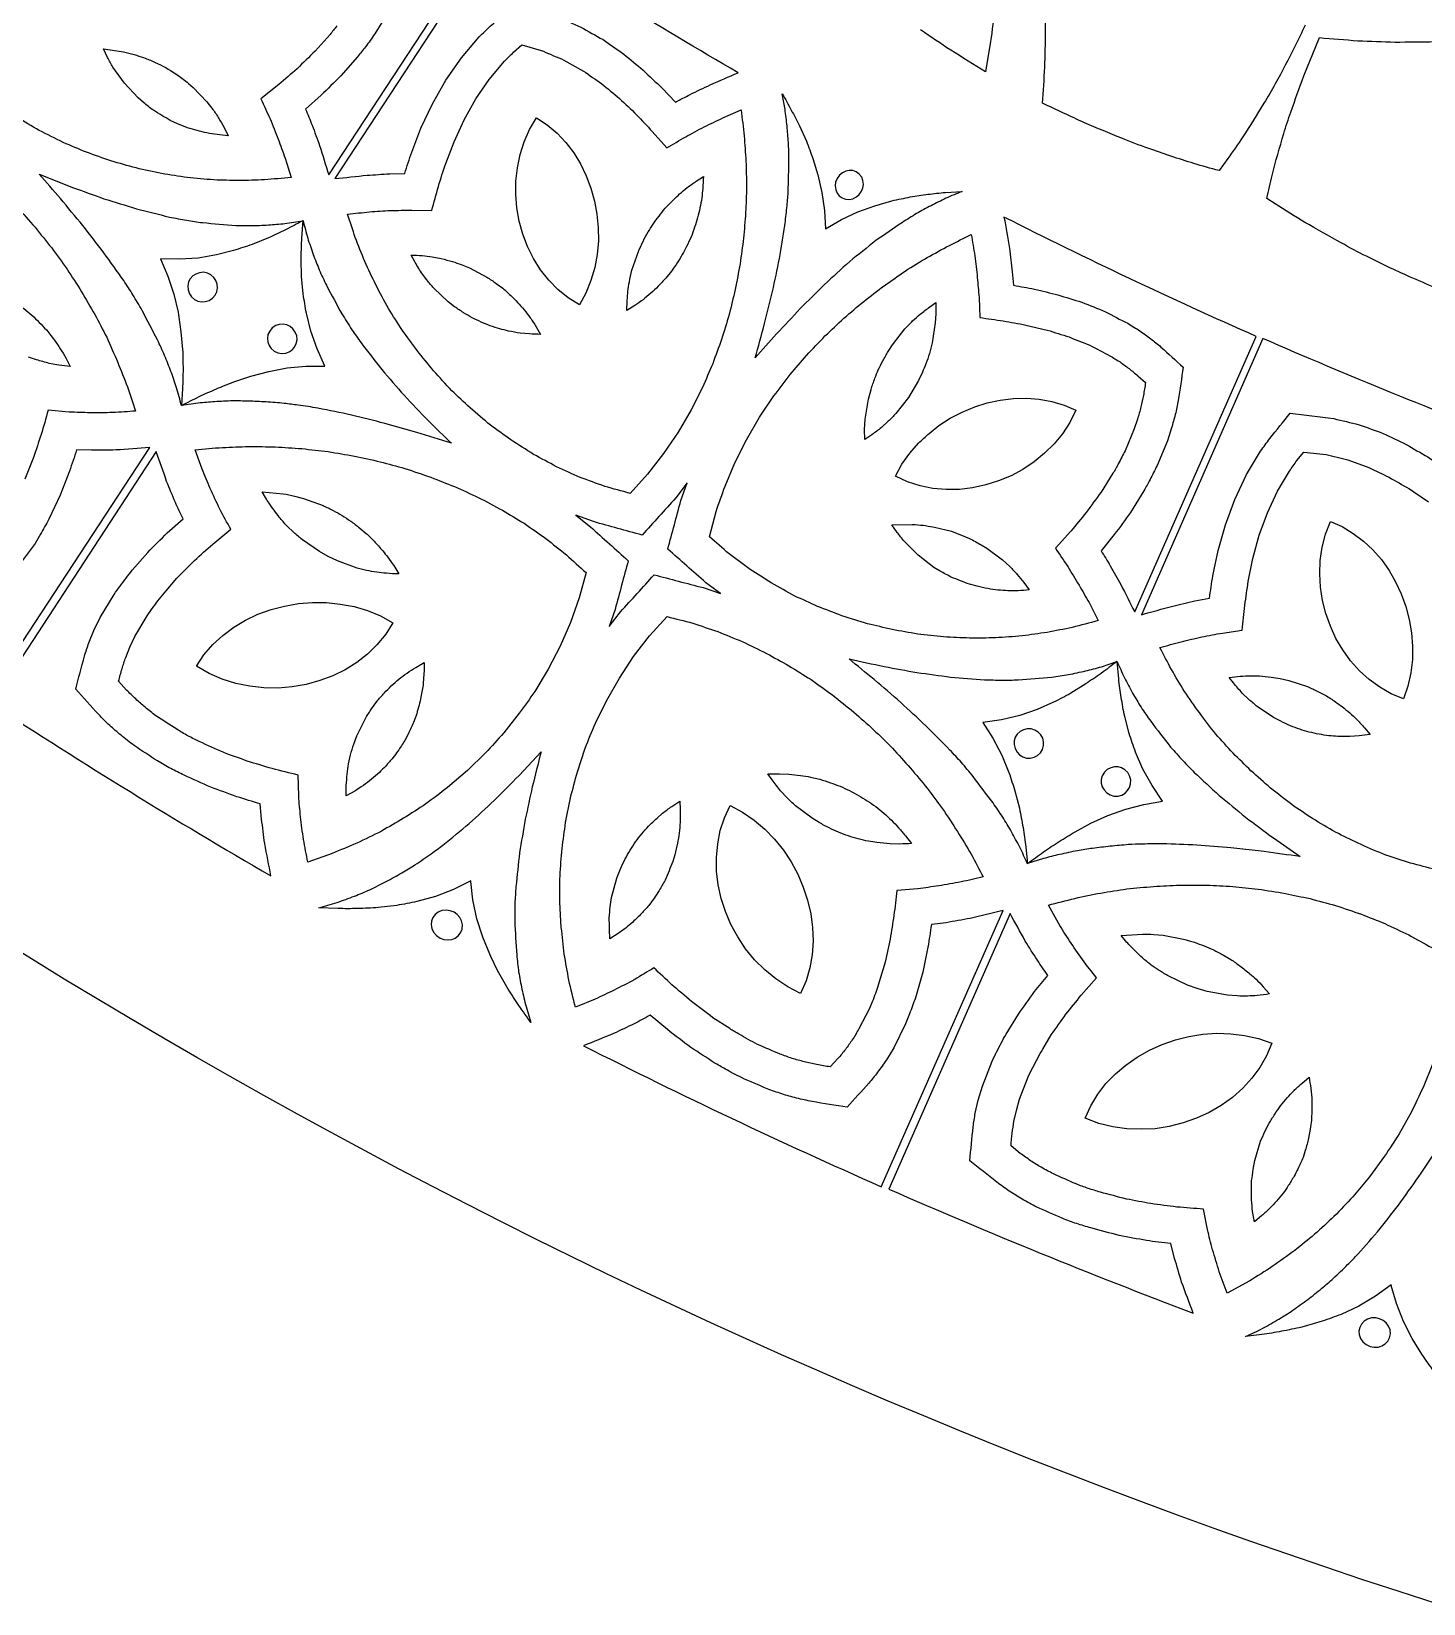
# Model space of a CAD drawing. Extents: x 10 to 990, y 10 to 990.
# Drawn here: x 243.5 to 350.5, y 33.1 to 153.9 of the extents above; entities that cross this region are included whole.
import ezdxf

# ---------------------------------------------------------------- set-up
doc = ezdxf.new("R2010")
doc.units = 0

msp = doc.modelspace()

# ---------------------------------------------------------------- linework, layer by layer
for points in [[(270.95, 155.44), (269.86, 153.7, -0.006968), (269.15, 152.71, -0.006765), (268.54, 151.95), (267.24, 150.47, -0.004349), (265.74, 148.99), (264.54, 147.93, -0.004631), (265.04, 146.69, -0.003391), (265.62, 145.12, 0.001505), (266.32, 142.87), (266.32, 142.87), (279.02, 162.22, -0.013282)], [(341.38, 154.37, -0.00597), (340.6, 152.73, -0.008679), (339.09, 149.86, -0.008318), (338.21, 148.37, -0.002868), (336.59, 145.78, -0.008584), (335.44, 144.12), (334.77, 143.2, -0.006664), (332.83, 143.74, -0.010791), (329.3, 144.91, -0.009835), (327.28, 145.68, -0.004728), (324.42, 146.87, -0.002396), (321.2, 148.37, 0.001779), (321.37, 151.14, 0.001617), (321.43, 153.85, 0.00286), (321.4, 156.79, 0.00287)], [(317.56, 155.74, -0.003427), (317.19, 153.11), (316.8, 150.8, -0.005532), (314.14, 152.45, -0.00429), (311.82, 154.01, -0.004533)], [(266.94, 154.31, -0.0124), (266.42, 153.66), (265.27, 152.38, -0.004657), (263.89, 151.03, -0.003809), (262.49, 149.81), (261.1, 148.7, -0.003766), (261.81, 147.18, -0.003853), (262.43, 145.61, -0.004019), (262.96, 144.16), (263.42, 142.67, -0.004908), (261.38, 142.49, -0.005088), (259.41, 142.43, -0.001313), (257.49, 142.48, -0.005057), (255.44, 142.67, -0.005342), (253.47, 142.97, -0.00525), (251.51, 143.4, -0.005606), (249.58, 143.94, -0.005024), (247.69, 144.61, -0.001153), (245.91, 145.36, -0.005319), (244.06, 146.29, -0.005422), (242.34, 147.3, -0.000999)], [(351.4, 134.2, -0.007783), (349.41, 135.04, -0.010186), (346.09, 136.61, -0.010067), (344.16, 137.64, -0.005437), (341.36, 139.22, -0.009944), (339.08, 140.65), (338.45, 141.06, -0.006831), (338.85, 142.83, -0.011075), (339.74, 146.04, -0.0096), (340.28, 147.69, -0.003502), (341.28, 150.48), (342.49, 153.42, 0.004732), (345.43, 153.18, 0.004578), (348.29, 153.08, 0.006073), (351.35, 153.11, 0.006043)], [(242.35, 140.4, -0.002627), (243.74, 138.84, -0.002704), (245.02, 137.25, -0.003038), (246.21, 135.61, -0.002631), (247.32, 133.89, -0.002697), (248.35, 132.13, 0.001253), (249.25, 130.39, -0.002059), (250.1, 128.46, -0.002966), (250.84, 126.58, 0.00098), (251.47, 124.72, -0.005425), (249.72, 124.6, -0.005209), (247.98, 124.59, -0.005576), (246.36, 124.64), (244.75, 124.78, -0.003118), (244.21, 122.92, -0.003619), (243.62, 121.16), (242.96, 119.49)], [(242.42, 132.95, -0.023407), (243.64, 131.95, -0.008108), (244.21, 131.39, -0.010185), (244.74, 130.8, -0.008238), (245.23, 130.17, -0.010225), (245.68, 129.51, -0.006371), (246.1, 128.81), (246.45, 128.14), (246.45, 128.14, -0.007149), (245.57, 128.25), (244.83, 128.38, -0.011467), (243.85, 128.66, -0.011545), (243.23, 128.86, -0.010777)], [(239.82, 102.52), (252.56, 121.91, -0.004948), (249.95, 121.73, -0.005308), (248.07, 121.71), (246.94, 121.74, -0.003786), (246.39, 120.09), (245.68, 118.25), (244.8, 116.4, -0.008292), (244.15, 115.25), (243.74, 114.55), (242.53, 112.89)], [(351.18, 89.53, -0.001039), (349.25, 90.04, -0.001043), (347.36, 90.68, -0.004491), (345.46, 91.5, -0.001168), (343.72, 92.35, -0.004458), (341.95, 93.4, -0.001172), (340.35, 94.47, -0.004928), (338.72, 95.75, -0.004478), (337.22, 97.08, -0.001188), (335.84, 98.42, -0.001215), (334.51, 99.9, -0.004659), (333.25, 101.54, -0.005262), (332.12, 103.17, -0.005261), (331.1, 104.86, -0.001052), (330.22, 106.54, -0.002377), (331.85, 106.99, -0.003386), (333.43, 107.36, -0.002275), (335.03, 107.66), (336.55, 107.89, -0.003552), (336.75, 109.79, -0.004682), (337.01, 111.63), (337.37, 113.38), (337.86, 115.17), (338.48, 116.89), (339.25, 118.55), (340.18, 120.11, -0.006589), (340.75, 120.91), (341.28, 121.57), (341.28, 121.57), (343, 121.37, 0.001121), (344.67, 120.96), (346.29, 120.37, 0.00111), (347.84, 119.63, 0.001086), (349.36, 118.76, -0.003263), (350.87, 117.73, -0.00206)], [(351.19, 74.58), (350.45, 72.73, -0.004389), (349.55, 70.87), (348.62, 69.18, -0.004314), (347.49, 67.45), (346.34, 65.88), (345.05, 64.34, -0.005008), (343.6, 62.82, -0.004978), (342.11, 61.45, -0.001008), (340.58, 60.2, -0.005139), (338.86, 58.97, -0.004987), (337.13, 57.88), (335.39, 56.92, -0.005447), (334.78, 58.58, -0.006071), (334.27, 60.27, -0.006066), (333.87, 61.82), (333.56, 63.39, -0.004158), (331.51, 63.55, -0.005153), (329.53, 63.81, -0.001127), (327.64, 64.16, -0.003793), (325.64, 64.69, -0.006777), (324.7, 64.98, -0.009289), (323.77, 65.32, -0.001068), (322.03, 66.09, -0.006663), (321.1, 66.6, -0.008596), (320.28, 67.11, -0.007647), (319.48, 67.67), (318.77, 68.24), (318.77, 68.24, -0.007162), (318.86, 69.23, -0.008583), (319, 70.13), (319.18, 70.96), (319.43, 71.83), (320.09, 73.55, -0.009757), (320.82, 75, -0.016739), (321.21, 75.68), (321.87, 76.78, -0.004066), (322.99, 78.36, -0.002935), (324.17, 79.82), (325.34, 81.17, -0.005789), (324.26, 82.56, -0.006047), (323.27, 84.01, -0.005944), (322.41, 85.36), (321.64, 86.75, -0.002495), (323.68, 87.27, -0.002814), (325.67, 87.68, -0.002955), (327.68, 87.99, -0.002636), (329.72, 88.19, -0.002794), (331.75, 88.29, -0.002935), (333.8, 88.29, -0.002478), (335.82, 88.18, 0.001086), (337.77, 87.98, -0.002367), (339.86, 87.65, 0.001131), (341.76, 87.25, 0.00127), (343.71, 86.72, -0.002791), (345.71, 86.05, 0.001011), (347.52, 85.33, 0.001049), (349.35, 84.46, 0.001099), (351.12, 83.48, 0.001308)], [(351.27, 50.94, -0.006482), (350.36, 52.23), (349.61, 53.44), (348.94, 54.75), (348.4, 56.14), (348, 57.52), (348.01, 57.53), (347.99, 57.56), (346.79, 56.69), (345.52, 55.93), (344.16, 55.3, -0.005993), (342.69, 54.77), (341.32, 54.36, -0.004539), (339.75, 54.03, -0.005183), (338.25, 53.77), (336.81, 53.59, 0.00704), (338.12, 54.23, 0.007037), (339.36, 54.93, 0.007346), (340.44, 55.61, 0.006828), (341.58, 56.44, 0.008319), (342.66, 57.3, 0.006422), (343.56, 58.07, 0.007886), (344.65, 59.12, 0.006685), (345.43, 59.92, 0.004213), (347.15, 61.89, 0.003002), (348.75, 63.96, 0.003605), (350.31, 66.16), (351.69, 68.22)]]:
    msp.add_lwpolyline(points, format="xyb")
for points in [[(297.79, 150.72, -0.013094), (279.49, 161.98), (266.79, 142.58, -0.000937), (269.27, 142.84, -0.002796), (271.01, 142.95), (272.16, 142.97, -0.004801), (272.7, 144.62), (273.41, 146.46), (274.29, 148.33), (275.32, 150.14), (276.53, 151.87), (277.89, 153.47, -0.005631), (278.74, 154.3, 0.000825), (280.61, 155.96, 0.002062), (283.85, 155.02, 0.001351), (285.69, 154.23, 0.001077), (287.41, 153.26, 0.001279), (289.01, 152.15, 0.001112), (290.5, 150.91, -0.002624), (291.94, 149.54), (292.97, 148.45, -0.004239), (294.1, 149.05, -0.002406), (295.65, 149.79, 0.00144), (297.79, 150.72)], [(258.59, 145.88, -0.008917), (257.74, 145.96, -0.009991), (256.96, 146.09, -0.010063), (256.21, 146.27, -0.011836), (255.47, 146.49, -0.011927), (254.7, 146.8), (254.14, 147.06, -0.011214), (252.84, 147.83, -0.012497), (252.08, 148.43), (251.66, 148.79), (250.62, 149.91), (249.73, 151.15, -0.010371), (249.31, 151.9), (249, 152.56), (250.55, 152.32, -0.009634), (251.37, 152.12, -0.009046), (252.09, 151.88, -0.013189), (252.93, 151.54), (253.43, 151.31, -0.007543), (254.15, 150.9), (254.72, 150.54, -0.01208), (255.53, 149.9), (255.89, 149.59), (256.94, 148.49), (257.42, 147.89, -0.009064), (257.88, 147.2, -0.008391), (258.27, 146.51), (258.59, 145.88)], [(281.16, 152.85), (282.82, 152.37, 0.001121), (284.4, 151.69), (285.9, 150.85, 0.00111), (287.31, 149.87, 0.001086), (288.67, 148.75, -0.003263), (289.99, 147.49, -0.00206), (291.19, 146.2), (292.3, 144.94, -0.002396), (293.76, 145.79, -0.00332), (295.19, 146.56, -0.00246), (296.62, 147.24), (298.02, 147.86, -0.002996), (298.26, 145.86, -0.002436), (298.39, 143.92, -0.003213), (298.44, 141.96, -0.002916), (298.37, 139.98, -0.003091), (298.21, 138, -0.002843), (297.94, 136.04, -0.003537), (297.57, 134.07, -0.003323), (297.1, 132.13, -0.003739), (296.52, 130.23, -0.004022), (295.84, 128.36, -0.004055), (295.05, 126.53), (294.18, 124.81), (293.18, 123.1), (292.06, 121.45), (290.83, 119.87), (289.48, 118.39, -0.001311), (287.54, 118.93, -0.001103), (285.65, 119.62, -0.001039), (283.83, 120.44, -0.001043), (282.07, 121.39, -0.004491), (280.33, 122.5, -0.001168), (278.76, 123.63, -0.004458), (277.19, 124.96, -0.001172), (275.78, 126.28, -0.004928), (274.38, 127.81, -0.004478), (273.12, 129.37, -0.001188), (271.98, 130.92, -0.001215), (270.91, 132.6, -0.004659), (269.94, 134.42, -0.005262), (269.09, 136.21, -0.005261), (268.36, 138.05, -0.001052), (267.77, 139.85, -0.002377), (269.46, 140.03, -0.003386), (271.07, 140.13, -0.002275), (272.7, 140.16), (274.24, 140.14, -0.003552), (274.75, 141.98, -0.004682), (275.31, 143.75), (275.95, 145.42), (276.73, 147.11), (277.62, 148.7), (278.66, 150.21), (279.83, 151.6, -0.006589), (280.53, 152.29), (281.16, 152.85)], [(299.11, 128.8, 0.002041), (299.83, 131.44, 0.001577), (300.44, 133.9, 0.001976), (300.97, 136.43, 0.001605), (301.38, 138.98, 0.005455), (301.54, 140.34, 0.005902), (301.64, 141.54, 0.001768), (301.7, 144.08, 0.005025), (301.66, 145.36, 0.004159), (301.56, 146.62, 0.004907), (301.4, 147.9), (301.19, 149.09, -0.002751), (301.88, 147.85, -0.003329), (302.5, 146.64), (303.04, 145.46, -0.004722), (303.54, 144.12), (303.93, 142.86), (304.24, 141.52), (304.42, 140.13), (304.5, 138.71), (305.73, 139.43), (307, 140.02), (308.3, 140.5), (309.62, 140.88, -0.003807), (311.03, 141.17, -0.003811), (312.38, 141.38, -0.003587), (313.73, 141.52), (315.01, 141.6, 0.005106), (313.77, 141.07, 0.003181), (312.62, 140.5, 0.00532), (311.51, 139.9, 0.004415), (310.42, 139.22, -0.001308), (308.38, 137.82, -0.001078), (306.37, 136.21, 0.001799), (304.41, 134.42, 0.001295), (302.57, 132.59, 0.002113), (300.75, 130.64), (299.11, 128.8)], [(244.06, 142.93, 0.004068), (246.63, 141.91, 0.003593), (249.03, 141.04, 0.004188), (251.54, 140.27, 0.004559), (254.07, 139.63, 0.007049), (255.4, 139.38, 0.007924), (256.62, 139.2, 0.00461), (259.19, 138.99, 0.006644), (260.5, 138.97, 0.008101), (261.85, 139.03, 0.007388), (263.09, 139.15), (264.32, 139.34, -0.004712), (262.99, 138.64, -0.004571), (261.7, 138.04), (260.44, 137.52, -0.006573), (259.01, 137.06), (257.69, 136.72), (256.29, 136.48), (254.85, 136.39), (253.39, 136.42), (253.96, 135.09), (254.42, 133.7), (254.74, 132.31, -0.004781), (254.96, 130.81), (255.09, 129.45, -0.003813), (255.12, 127.94, -0.005345), (255.08, 126.44), (255, 125.14, 0.004957), (254.62, 126.5, 0.003628), (254.19, 127.76, 0.005063), (253.7, 129, 0.004295), (253.15, 130.19, -0.00142), (251.98, 132.45, 0.00338), (251.27, 133.65, 0.003235), (250.56, 134.74, 0.001129), (249.03, 136.89, 0.000888), (247.42, 138.97, 0.001621), (245.69, 141.05, -0.001279), (244.06, 142.93)], [(295.12, 142.74, -0.010425), (295.07, 141.82, -0.01065), (295, 141.1, -0.008745), (294.86, 140.33, -0.009786), (294.68, 139.58, -0.00857), (294.45, 138.84, -0.010135), (294.18, 138.12, -0.01156), (293.83, 137.37, -0.010575), (293.5, 136.75, -0.009307), (293.1, 136.1, -0.008306), (292.66, 135.47), (292.23, 134.92, -0.009335), (291.65, 134.31, -0.025184), (290.48, 133.27, -0.008899), (289.85, 132.82), (289.24, 132.44, -0.011444), (289.28, 133.44, -0.013689), (289.34, 134.08, -0.010317), (289.47, 134.85), (289.63, 135.54), (290.13, 136.99, -0.010614), (290.48, 137.76, -0.012356), (290.88, 138.48, -0.010562), (291.25, 139.07, -0.008612), (291.71, 139.7, -0.010428), (292.19, 140.3, -0.013033), (292.83, 140.96, -0.012724), (293.29, 141.4, -0.010266), (293.87, 141.89, -0.011015), (294.57, 142.38), (295.12, 142.74)], [(275.75, 122.24, 0.00127), (273.1, 123.07), (270.62, 123.77, 0.001518), (268.07, 124.41, 0.001719), (265.49, 124.94, 0.005816), (263.96, 125.17, 0.004963), (262.89, 125.31, 0.004373), (261.5, 125.42, 0.006951), (260.13, 125.48, 0.00627), (258.94, 125.5, 0.005509), (257.54, 125.43, 0.005433), (256.29, 125.33), (255.01, 125.15, -0.003399), (256.36, 125.83, -0.004054), (257.68, 126.43, -0.004482), (259.02, 126.96), (260.32, 127.4), (261.71, 127.77), (263.13, 128.03), (264.57, 128.17), (266.03, 128.18), (265.43, 129.5), (264.94, 130.85), (264.6, 132.23, -0.006218), (264.36, 133.72), (264.23, 135.07, -0.004965), (264.2, 136.57, -0.004544), (264.25, 138), (264.35, 139.35, 0.006063), (264.7, 138.01, 0.006189), (265.12, 136.76, 0.006796), (265.59, 135.57, 0.005808), (266.14, 134.38, 0.001454), (267.33, 132.18, 0.007169), (268.1, 130.97, 0.00603), (268.8, 129.96, 0.004313), (270.4, 127.9, 0.003675), (272.11, 125.93, 0.004535), (273.97, 123.98, 0.00168), (275.75, 122.24)], [(328.28, 109.28), (337.63, 130.45, -0.013282), (318.23, 139.63, -0.001905), (318.65, 137.22, -0.003677), (318.86, 135.43), (318.96, 134.38, -0.003745), (320.58, 134.09, 0.001114), (322.38, 133.65, 0.001349), (324.22, 133.08, -0.004855), (326.03, 132.35, 0.001333), (327.74, 131.46, -0.007078), (328.68, 130.88, -0.007069), (329.52, 130.28, -0.006348), (330.3, 129.64, 0.001644), (332.01, 128.09, -0.002175), (331.62, 125.53, -0.007314), (331.4, 124.46, -0.005317), (331.11, 123.43), (330.79, 122.44), (330, 120.54, -0.006968), (329.46, 119.45, -0.006765), (328.99, 118.6), (327.95, 116.93, -0.004349), (326.71, 115.22), (325.7, 113.97, -0.004631), (326.4, 112.83, -0.003391), (327.22, 111.38, 0.001505), (328.28, 109.28)], [(329.11, 126.9, -0.006083), (328.95, 125.92, -0.008381), (328.76, 125.03, -0.009702), (328.49, 124.1), (328.25, 123.36), (327.54, 121.67, -0.009505), (327.02, 120.67, -0.0124), (326.61, 119.94), (325.69, 118.49, -0.004657), (324.55, 116.93, -0.003809), (323.37, 115.49), (322.18, 114.17, -0.003766), (323.13, 112.78, -0.003853), (324, 111.34, -0.004019), (324.77, 110), (325.46, 108.61, -0.004908), (323.48, 108.09, -0.005088), (321.55, 107.71, -0.001313), (319.64, 107.44, -0.005057), (317.59, 107.29, -0.005342), (315.59, 107.27, -0.00525), (313.59, 107.36, -0.005606), (311.6, 107.58, -0.005024), (309.63, 107.93, -0.001153), (307.75, 108.37, -0.005319), (305.77, 108.99, -0.005422), (303.9, 109.71, -0.000999), (302.15, 110.5, -0.005318), (300.34, 111.51, -0.001061), (298.72, 112.55, -0.001302), (297.1, 113.74, -0.001164), (295.59, 115.06), (296.1, 117, -0.004427), (296.79, 118.95), (297.54, 120.73), (298.43, 122.5), (299.44, 124.24), (300.55, 125.89, -0.00328), (301.8, 127.52), (303.05, 129, -0.003133), (304.47, 130.49, -0.003097), (305.93, 131.86, -0.003103), (307.45, 133.15, -0.002729), (309.02, 134.35, -0.003329), (310.64, 135.48, -0.002784), (312.32, 136.51, -0.002622), (314.03, 137.45, 0.001228), (315.71, 138.28, -0.003312), (315.99, 136.65, -0.003801), (316.18, 134.98, -0.004162), (316.31, 133.45), (316.37, 131.9, -0.002248), (318.18, 131.65, -0.003639), (319.92, 131.33), (321.56, 130.94, 0.001103), (323.24, 130.41, -0.004906), (324.83, 129.77, 0.001158), (326.37, 128.97, -0.009257), (327.15, 128.49, -0.007853), (327.85, 127.98, -0.006145), (328.52, 127.43), (329.11, 126.9)], [(272.65, 136.71, -0.006926), (273.5, 136.66, -0.010114), (274.28, 136.57), (274.96, 136.44, -0.009923), (275.84, 136.2, -0.011977), (276.5, 135.98), (277.13, 135.72), (278.47, 135.02, -0.010967), (279.19, 134.53), (279.7, 134.16, -0.011773), (280.4, 133.51, -0.012329), (280.84, 133.07, -0.009134), (281.34, 132.5, -0.010552), (281.81, 131.89, -0.011043), (282.27, 131.18), (282.61, 130.61, -0.007447), (281.75, 130.64), (281.04, 130.7, -0.010234), (280.15, 130.87, -0.010885), (279.47, 131.04, -0.011944), (278.74, 131.27, -0.009267), (278.03, 131.56, -0.011304), (277.34, 131.89, -0.010564), (276.69, 132.27, -0.013191), (276, 132.74), (275.51, 133.11), (274.4, 134.15, -0.010593), (273.86, 134.79), (273.44, 135.35, -0.01305), (272.91, 136.25), (272.65, 136.71)], [(312.99, 133.05, -0.009172), (312.99, 132.2), (312.95, 131.49), (312.71, 129.95, -0.010229), (312.5, 129.14, -0.011643), (312.23, 128.35, -0.010333), (311.96, 127.7), (311.67, 127.07), (310.89, 125.76), (309.92, 124.53, -0.009735), (309.33, 123.93), (308.81, 123.45, -0.010506), (308.07, 122.9), (307.53, 122.52), (307.52, 123.31), (307.57, 124.09), (307.82, 125.64), (308.01, 126.38, -0.011416), (308.31, 127.24, -0.010526), (308.57, 127.89, -0.010041), (308.91, 128.57, -0.012536), (309.33, 129.3), (309.67, 129.82), (310.62, 131.03, -0.008639), (311.21, 131.64, -0.011056), (311.79, 132.16, -0.012065), (312.53, 132.72), (312.99, 133.05)], [(358.04, 122.2, -0.013094), (338.13, 130.3), (328.8, 109.07, -0.000937), (331.2, 109.73, -0.002796), (332.9, 110.13), (334.03, 110.34, -0.004801), (334.29, 112.06), (334.69, 113.99), (335.25, 115.98), (335.97, 117.93), (336.88, 119.84), (337.96, 121.64, -0.005631), (338.66, 122.6, 0.000825), (340.23, 124.55, 0.002062), (343.58, 124.14, 0.001351), (345.53, 123.67, 0.001077), (347.38, 123, 0.001279), (349.14, 122.16, 0.001112), (350.82, 121.19, -0.002624), (352.46, 120.08), (353.66, 119.17, -0.004239), (354.67, 119.95, -0.002406), (356.08, 120.93, 0.00144), (358.04, 122.2)], [(323.76, 124.78), (323.3, 123.85), (322.72, 122.98), (322.08, 122.19), (321.35, 121.47), (320.55, 120.81), (319.68, 120.23), (318.78, 119.75), (317.82, 119.35), (316.84, 119.04), (315.82, 118.81), (314.8, 118.69), (313.79, 118.69), (312.77, 118.77), (311.79, 118.97), (310.82, 119.27), (309.9, 119.71), (310.39, 120.63), (310.99, 121.47), (311.65, 122.25, -0.007354), (312.47, 123), (313.22, 123.6), (314.09, 124.16), (315.02, 124.63), (315.98, 125.03), (316.95, 125.34), (317.94, 125.56), (318.95, 125.68), (319.95, 125.7), (320.94, 125.64), (321.91, 125.46), (322.86, 125.18), (323.76, 124.78)], [(253.05, 121.6), (240.38, 102.23, 0.013098), (261.88, 88.99, -0.001447), (261.4, 91.48, -0.003824), (261.16, 93.36), (261.06, 94.53, -0.005336), (259.26, 95.08, -0.001286), (257.25, 95.81, -0.003702), (255.2, 96.73, -0.006594), (254.18, 97.24, -0.008119), (253.15, 97.83, -0.001098), (251.36, 99.01, -0.006132), (250.35, 99.8, -0.008407), (249.48, 100.56, -0.005993), (248.64, 101.39, -0.001259), (246.87, 103.35, -0.004169), (247.54, 105.88, -0.007625), (247.88, 106.9), (248.27, 107.86), (248.76, 108.85), (249.82, 110.63, -0.008833), (250.74, 111.88, -0.016802), (251.22, 112.48), (252.41, 113.86, -0.003624), (253.91, 115.36), (255.12, 116.43, -0.006727), (254.53, 117.7, -0.005784), (253.86, 119.31, -0.001441), (253.05, 121.6)], [(250.17, 103.96, -0.007162), (250.43, 104.92, -0.008583), (250.71, 105.79), (251.02, 106.57), (251.42, 107.39), (252.35, 108.98, -0.009757), (253.31, 110.29, -0.016739), (253.81, 110.89), (254.64, 111.87, -0.004066), (256.01, 113.24, -0.002935), (257.4, 114.49), (258.79, 115.63, -0.005789), (257.95, 117.18, -0.006047), (257.21, 118.77, -0.005944), (256.58, 120.25), (256.05, 121.75, -0.002495), (258.15, 121.92, -0.002814), (260.18, 121.99, -0.002955), (262.21, 121.97, -0.002636), (264.26, 121.83, -0.002794), (266.28, 121.6, -0.002935), (268.3, 121.26, -0.002478), (270.28, 120.82, 0.001086), (272.17, 120.31, -0.002367), (274.17, 119.63, 0.001131), (275.98, 118.92, 0.00127), (277.82, 118.08, -0.002791), (279.68, 117.09, 0.001011), (281.35, 116.09, 0.001049), (283.01, 114.92, 0.001099), (284.6, 113.66, 0.001308), (286.1, 112.3), (285.57, 110.36), (284.91, 108.48), (284.12, 106.66), (283.2, 104.88), (282.16, 103.17, -0.004389), (280.97, 101.49), (279.78, 99.98, -0.004314), (278.37, 98.45), (276.98, 97.09), (275.46, 95.79, -0.005008), (273.78, 94.53, -0.004978), (272.08, 93.42, -0.001008), (270.37, 92.43, -0.005139), (268.47, 91.51, -0.004987), (266.58, 90.72), (264.71, 90.06, -0.005447), (264.38, 91.8, -0.006071), (264.15, 93.54, -0.006066), (264.01, 95.14), (263.97, 96.74, -0.004158), (261.97, 97.24, -0.005153), (260.06, 97.82, -0.001127), (258.25, 98.47, -0.003793), (256.37, 99.32, -0.006777), (255.49, 99.76, -0.009289), (254.63, 100.26, -0.001068), (253.04, 101.3, -0.006663), (252.21, 101.95, -0.008596), (251.48, 102.59, -0.007647), (250.78, 103.28), (250.17, 103.96)], [(261.2, 118.51), (262.82, 118.36, -0.009523), (263.69, 118.19), (264.39, 118.01), (265.88, 117.45, -0.009569), (266.66, 117.08, -0.008916), (267.35, 116.69, -0.009999), (268.01, 116.26, -0.010998), (268.7, 115.73), (269.2, 115.32, -0.0082), (269.81, 114.72, -0.012802), (270.47, 113.97, -0.014652), (270.86, 113.49, -0.007995), (271.32, 112.84), (271.71, 112.2, -0.010681), (270.75, 112.25, -0.012507), (270.01, 112.33, -0.010531), (269.22, 112.47), (268.51, 112.65), (267, 113.2), (266.28, 113.53), (265.6, 113.92), (264.29, 114.83, -0.009389), (263.63, 115.39), (263.1, 115.9, -0.010474), (262.52, 116.56, -0.013066), (261.74, 117.63, -0.03201), (261.46, 118.07), (261.2, 118.51)], [(293.88, 119.19), (293, 118.05, -0.000995), (290.41, 115.19, -0.002096), (286.68, 116.22), (285.32, 116.72), (286.45, 115.82, 0.002095), (289.34, 113.22, 0.000988), (288.34, 109.48), (287.88, 108.17), (288.75, 109.28, 0.001), (291.33, 112.14, 0.002416), (295.1, 111.15), (296.44, 110.69), (295.31, 111.53, -0.002426), (292.39, 114.11, -0.000992), (293.39, 117.84), (293.88, 119.19)], [(320.17, 110.97, -0.008917), (319.32, 110.91, -0.009991), (318.53, 110.91, -0.010063), (317.76, 110.96, -0.011836), (316.99, 111.07, -0.011927), (316.18, 111.25), (315.58, 111.41, -0.011214), (314.18, 111.96, -0.012497), (313.32, 112.42), (312.85, 112.7), (311.64, 113.64), (310.56, 114.72, -0.010371), (310.02, 115.39), (309.61, 115.98), (311.18, 116.01, -0.009634), (312.02, 115.94, -0.009046), (312.77, 115.82, -0.013189), (313.65, 115.62), (314.19, 115.48, -0.007543), (314.96, 115.19), (315.58, 114.93, -0.01208), (316.48, 114.43), (316.9, 114.19), (318.11, 113.28), (318.68, 112.76, -0.009064), (319.25, 112.16, -0.008391), (319.75, 111.55), (320.17, 110.97)], [(304.88, 74.32, -0.006748), (303.83, 74.49, -0.007662), (302.88, 74.71, -0.009078), (301.94, 74.97, -0.008251), (301.02, 75.3, -0.001046), (299.27, 76.05, -0.010498), (297.87, 76.82, -0.01928), (297.15, 77.26), (295.86, 78.1, -0.004827), (294.21, 79.35, -0.00459), (292.7, 80.63, -0.001139), (291.31, 81.93, -0.005896), (289.81, 81.02, -0.005692), (288.25, 80.21, -0.005724), (286.79, 79.52), (285.28, 78.91, -0.005399), (284.78, 80.98, -0.005339), (284.43, 82.99, -0.004521), (284.2, 85.02), (284.08, 86.97, -0.001012), (284.1, 89, -0.004571), (284.26, 91.1, -0.004588), (284.53, 93.09), (284.9, 94.99, -0.004052), (285.44, 96.99), (286.03, 98.82, -0.004136), (286.83, 100.73), (287.67, 102.45), (288.66, 104.19), (289.76, 105.85), (290.99, 107.44), (292.33, 108.93, 0.001163), (294.3, 108.42, 0.001288), (296.22, 107.77, 0.001078), (298.1, 107.01, -0.002428), (299.98, 106.09, 0.001017), (301.69, 105.15, 0.001059), (303.4, 104.08, 0.001246), (305.05, 102.9, -0.002627), (306.68, 101.58, -0.002704), (308.21, 100.23, -0.003038), (309.65, 98.81, -0.002631), (311.03, 97.29, -0.002697), (312.33, 95.73, 0.001253), (313.5, 94.16, -0.002059), (314.66, 92.4, -0.002966), (315.71, 90.66, 0.00098), (316.63, 88.93, -0.005425), (314.93, 88.53, -0.005209), (313.21, 88.23, -0.005576), (311.61, 88.01), (309.99, 87.88, -0.003118), (309.77, 85.96, -0.003619), (309.47, 84.13), (309.09, 82.37), (308.57, 80.59, -0.010251), (308.1, 79.32, -0.017147), (307.88, 78.8), (307.08, 77.24, -0.008963), (306.57, 76.4, -0.008119), (306.04, 75.66, -0.008347), (305.46, 74.95), (304.88, 74.32)], [(267.67, 95.14), (267.67, 95.94, -0.007262), (267.74, 96.82, -0.010314), (267.85, 97.6), (267.99, 98.29, -0.007648), (268.24, 99.11), (268.49, 99.77), (269.17, 101.15, -0.008034), (269.62, 101.84), (270.03, 102.41, -0.008382), (270.58, 103.04, -0.010194), (271.13, 103.59, -0.010528), (271.71, 104.11, -0.009771), (272.34, 104.58, -0.007454), (273.01, 105.02), (273.65, 105.4, -0.006907), (273.64, 104.53), (273.59, 103.79, -0.011351), (273.41, 102.74, -0.01827), (273.27, 102.12, -0.011985), (273.08, 101.45), (272.84, 100.78, -0.011914), (272.43, 99.9), (272.17, 99.4, -0.011546), (271.63, 98.59, -0.01483), (271.26, 98.07, -0.012521), (270.7, 97.44, -0.012113), (270.21, 96.94, -0.011593), (269.62, 96.42, -0.008817), (268.99, 95.95, -0.010251), (268.32, 95.51), (267.67, 95.14)], [(306.32, 105.67, 0.004068), (309.03, 105.09, 0.003593), (311.54, 104.63, 0.004188), (314.13, 104.28, 0.004559), (316.73, 104.07, 0.007049), (318.09, 104.04, 0.007924), (319.33, 104.06, 0.00461), (321.9, 104.28, 0.006644), (323.19, 104.47, 0.008101), (324.51, 104.75, 0.007388), (325.72, 105.07), (326.9, 105.46, -0.004712), (325.7, 104.56, -0.004571), (324.52, 103.75), (323.37, 103.03, -0.006573), (322.04, 102.34), (320.79, 101.79), (319.45, 101.32), (318.05, 101), (316.6, 100.79), (317.38, 99.57), (318.06, 98.28), (318.61, 96.95, -0.004781), (319.07, 95.52), (319.42, 94.19, -0.003813), (319.7, 92.71, -0.005345), (319.91, 91.22), (320.04, 89.93, 0.004957), (319.44, 91.21, 0.003628), (318.81, 92.38, 0.005063), (318.13, 93.52, 0.004295), (317.39, 94.6, -0.00142), (315.86, 96.64, 0.00338), (314.96, 97.71, 0.003235), (314.08, 98.67, 0.001129), (312.22, 100.54, 0.000888), (310.29, 102.32, 0.001621), (308.24, 104.09, -0.001279), (306.32, 105.67)], [(340.99, 90.48, 0.00127), (338.23, 90.86), (335.68, 91.15, 0.001518), (333.05, 91.36, 0.001719), (330.42, 91.46, 0.005816), (328.88, 91.44, 0.004963), (327.79, 91.4, 0.004373), (326.4, 91.27, 0.006951), (325.04, 91.11, 0.00627), (323.87, 90.93, 0.005509), (322.5, 90.64, 0.005433), (321.28, 90.33), (320.05, 89.94, -0.003399), (321.27, 90.84, -0.004054), (322.47, 91.64, -0.004482), (323.7, 92.39), (324.91, 93.04), (326.22, 93.63), (327.59, 94.12), (328.98, 94.49), (330.42, 94.74), (329.61, 95.94), (328.9, 97.19), (328.34, 98.5, -0.006218), (327.86, 99.93), (327.51, 101.24, -0.004965), (327.24, 102.71, -0.004544), (327.05, 104.13), (326.92, 105.48, 0.006063), (327.49, 104.22, 0.006189), (328.11, 103.05, 0.006796), (328.77, 101.95, 0.005808), (329.51, 100.88, 0.001454), (331.04, 98.9, 0.007169), (332, 97.84, 0.00603), (332.86, 96.95, 0.004313), (334.78, 95.18, 0.003675), (336.79, 93.52, 0.004535), (338.95, 91.91, 0.00168), (340.99, 90.48)], [(335.55, 104.24, -0.006926), (336.39, 104.34, -0.010114), (337.18, 104.38), (337.87, 104.36, -0.009923), (338.77, 104.27, -0.011977), (339.46, 104.16), (340.13, 104.01), (341.56, 103.54, -0.010967), (342.36, 103.17), (342.92, 102.89, -0.011773), (343.72, 102.37, -0.012329), (344.23, 102.01, -0.009134), (344.81, 101.52, -0.010552), (345.38, 101, -0.011043), (345.95, 100.37), (346.37, 99.87, -0.007447), (345.53, 99.75), (344.81, 99.7, -0.010234), (343.9, 99.72, -0.010885), (343.21, 99.77, -0.011944), (342.45, 99.88, -0.009267), (341.7, 100.05, -0.011304), (340.97, 100.26, -0.010564), (340.26, 100.53, -0.013191), (339.51, 100.88), (338.96, 101.16), (337.7, 102.01, -0.010593), (337.06, 102.55), (336.55, 103.04, -0.01305), (335.87, 103.83), (335.55, 104.24)], [(282.64, 98.52, 0.003736), (281.97, 95.84, 0.003279), (281.43, 93.35, 0.003993), (280.99, 90.77, 0.003622), (280.71, 88.17, 0.005429), (280.63, 86.87, 0.006824), (280.62, 85.54, 0.004458), (280.77, 82.91, 0.007232), (280.92, 81.61, 0.005343), (281.17, 80.28, 0.00686), (281.49, 78.96), (281.86, 77.72, -0.003916), (280.94, 79.03, -0.004838), (280.11, 80.3), (279.39, 81.54, -0.006482), (278.7, 82.97), (278.16, 84.28), (277.71, 85.69), (277.41, 87.15), (277.25, 88.57), (277.25, 88.58), (277.24, 88.62), (275.91, 87.95), (274.54, 87.41), (273.1, 87.02, -0.005993), (271.55, 86.73), (270.13, 86.56, -0.004539), (268.54, 86.48, -0.005183), (267.01, 86.48), (265.56, 86.54, 0.00704), (266.96, 86.95, 0.007037), (268.3, 87.44, 0.007346), (269.47, 87.93, 0.006828), (270.74, 88.57, 0.008319), (271.94, 89.23, 0.006422), (272.95, 89.85, 0.007886), (274.2, 90.7, 0.006685), (275.1, 91.36, 0.004213), (277.12, 93.03, 0.003002), (279.05, 94.8, 0.003605), (280.95, 96.71), (282.64, 98.52)], [(311.11, 91.48, -0.007149), (310.23, 91.44), (309.48, 91.45, -0.011467), (308.46, 91.56, -0.011545), (307.82, 91.66, -0.010777), (307.03, 91.84, -0.009122), (306.27, 92.07, -0.010429), (305.51, 92.35, -0.010063), (304.79, 92.68, -0.012635), (304.03, 93.09), (303.48, 93.43), (302.2, 94.39, -0.010417), (301.56, 94.99), (301.06, 95.53, -0.012837), (300.4, 96.39), (300.08, 96.83, -0.007892), (300.97, 96.85), (301.7, 96.82, -0.006883), (302.58, 96.72, -0.00865), (303.36, 96.59), (304.07, 96.43, -0.006775), (304.89, 96.16, -0.009251), (305.63, 95.88, -0.00944), (306.35, 95.56, -0.023407), (307.72, 94.77, -0.008108), (308.37, 94.32, -0.010185), (308.99, 93.82, -0.008238), (309.58, 93.28, -0.010225), (310.13, 92.7, -0.006371), (310.66, 92.08), (311.11, 91.48)], [(287.94, 84.16, -0.009697), (287.9, 85.12), (287.89, 85.78, -0.010466), (287.96, 86.63), (288.07, 87.34), (288.47, 88.83, -0.007965), (288.78, 89.6, -0.010934), (289.11, 90.3, -0.010853), (289.48, 90.96, -0.009485), (289.91, 91.61, -0.011478), (290.38, 92.23, -0.010216), (290.9, 92.81, -0.012307), (291.56, 93.44), (291.99, 93.82, -0.006912), (292.69, 94.34), (293.31, 94.74, -0.006924), (293.34, 93.87), (293.33, 93.13, -0.008811), (293.26, 92.28, -0.010667), (293.13, 91.51, -0.012969), (292.92, 90.62), (292.77, 90.09, -0.008534), (292.18, 88.67, -0.009798), (291.72, 87.88, -0.012624), (291.35, 87.29), (290.93, 86.73, -0.010084), (290.36, 86.1, -0.013033), (289.7, 85.45), (289.27, 85.08, -0.00791), (288.57, 84.56), (287.94, 84.16)], [(285.91, 75.94, 0.013328), (308.8, 65.11), (318.16, 86.34, -0.004948), (315.62, 85.73, -0.005308), (313.78, 85.4), (312.65, 85.25, -0.003786), (312.38, 83.53), (311.98, 81.6), (311.42, 79.63, -0.008292), (310.97, 78.39), (310.67, 77.63), (309.75, 75.79), (309.19, 74.85, -0.006908), (308.51, 73.9, -0.007455), (307.84, 73.06, -0.000749), (306.17, 71.22, -0.001707), (303.48, 71.65, -0.006444), (302.28, 71.92, -0.006987), (301.14, 72.24, -0.007603), (300.02, 72.64, -0.001296), (298.04, 73.49, -0.006752), (296.81, 74.15, -0.006999), (295.95, 74.64, -0.001309), (294.16, 75.81, -0.004398), (292.35, 77.18), (291.04, 78.29, -0.006506), (289.79, 77.63, -0.005615), (288.21, 76.88, -0.001264), (285.91, 75.94)], [(318.7, 86.11), (309.39, 64.92, 0.013098), (332.77, 55.4, -0.001447), (331.89, 57.78, -0.003824), (331.35, 59.6), (331.05, 60.74, -0.005336), (329.19, 60.97, -0.001286), (327.09, 61.36, -0.003702), (324.91, 61.94, -0.006594), (323.83, 62.27, -0.008119), (322.71, 62.68, -0.001098), (320.75, 63.55, -0.006132), (319.63, 64.16, -0.008407), (318.64, 64.77, -0.005993), (317.68, 65.45, -0.001259), (315.61, 67.1, -0.004169), (315.86, 69.7, -0.007625), (316.02, 70.76), (316.25, 71.77), (316.57, 72.83), (317.32, 74.76, -0.008833), (318.02, 76.15, -0.016802), (318.39, 76.82), (319.34, 78.37, -0.003624), (320.58, 80.1), (321.59, 81.35, -0.006727), (320.8, 82.51, -0.005784), (319.87, 83.99, -0.001441), (318.7, 86.11)], [(327.25, 84.41), (328.87, 84.53, -0.009523), (329.75, 84.5), (330.47, 84.44), (332.04, 84.13, -0.009569), (332.87, 83.89, -0.008916), (333.61, 83.62, -0.009999), (334.33, 83.31, -0.010998), (335.11, 82.9), (335.66, 82.58, -0.0082), (336.37, 82.08, -0.012802), (337.14, 81.46, -0.014652), (337.61, 81.05, -0.007995), (338.16, 80.48), (338.65, 79.92, -0.010681), (337.69, 79.8, -0.012507), (336.96, 79.76, -0.010531), (336.15, 79.77), (335.42, 79.83), (333.85, 80.12), (333.08, 80.33), (332.34, 80.61), (330.9, 81.29, -0.009389), (330.16, 81.73), (329.55, 82.14, -0.010474), (328.87, 82.7, -0.013066), (327.92, 83.63, -0.03201), (327.58, 84.01), (327.25, 84.41)], [(337.48, 62.42), (337.34, 63.21, -0.007262), (337.27, 64.09, -0.010314), (337.25, 64.88), (337.27, 65.58, -0.007648), (337.39, 66.43), (337.52, 67.12), (337.96, 68.6, -0.008034), (338.29, 69.35), (338.61, 69.98, -0.008382), (339.05, 70.69, -0.010194), (339.5, 71.33, -0.010528), (339.99, 71.93, -0.009771), (340.53, 72.5, -0.007454), (341.12, 73.05), (341.68, 73.52, -0.006907), (341.82, 72.66), (341.9, 71.93, -0.011351), (341.89, 70.87, -0.01827), (341.86, 70.23, -0.011985), (341.78, 69.53), (341.65, 68.84, -0.011914), (341.39, 67.9), (341.22, 67.36, -0.011546), (340.82, 66.47, -0.01483), (340.53, 65.91, -0.012521), (340.09, 65.19, -0.012113), (339.69, 64.61, -0.011593), (339.19, 64.01, -0.008817), (338.65, 63.44, -0.010251), (338.06, 62.89), (337.48, 62.42)]]:
    msp.add_lwpolyline(points, format="xyb", close=True)
for points in [[(282.29, 147.25), (283.12, 146.72), (283.88, 146.07), (284.55, 145.36), (285.15, 144.56), (285.68, 143.71), (286.12, 142.8), (286.48, 141.85), (286.75, 140.86), (286.94, 139.85), (287.04, 138.83), (287.05, 137.79), (286.95, 136.76), (286.77, 135.74), (286.48, 134.76), (286.09, 133.79), (285.59, 132.89), (284.72, 133.42), (283.94, 134.06), (283.23, 134.78), (282.6, 135.58), (282.06, 136.44), (281.61, 137.36), (281.23, 138.31), (280.96, 139.31), (280.78, 140.33), (280.7, 141.36), (280.71, 142.39), (280.82, 143.42), (281.04, 144.43), (281.35, 145.4), (281.76, 146.36), (282.29, 147.25)], [(306.61, 141.04), (306.89, 141.17), (307.11, 141.37), (307.27, 141.61), (307.38, 141.87), (307.42, 142.14), (307.39, 142.43), (307.29, 142.69), (307.1, 142.92), (306.87, 143.1), (306.61, 143.2), (306.33, 143.21), (306.06, 143.15), (305.81, 143.03), (305.59, 142.84), (305.41, 142.6), (305.29, 142.32), (305.25, 142.02), (305.3, 141.73), (305.41, 141.47), (305.56, 141.27), (305.78, 141.11), (306.04, 141.01), (306.32, 140.98), (306.61, 141.04)], [(255.51, 134.03), (255.62, 133.73), (255.77, 133.49), (256, 133.3), (256.26, 133.17), (256.54, 133.11), (256.83, 133.13), (257.12, 133.21), (257.38, 133.39), (257.59, 133.63), (257.72, 133.89), (257.77, 134.18), (257.74, 134.47), (257.64, 134.74), (257.48, 134.98), (257.25, 135.18), (256.99, 135.31), (256.68, 135.38), (256.38, 135.35), (256.1, 135.25), (255.86, 135.1), (255.67, 134.89), (255.54, 134.64), (255.49, 134.35), (255.51, 134.03)], [(263.86, 130.51), (263.74, 130.79), (263.57, 131.03), (263.35, 131.21), (263.09, 131.34), (262.82, 131.39), (262.52, 131.37), (262.24, 131.29), (261.98, 131.11), (261.78, 130.86), (261.65, 130.59), (261.6, 130.3), (261.63, 130.04), (261.74, 129.76), (261.9, 129.53), (262.13, 129.33), (262.41, 129.18), (262.72, 129.13), (263.02, 129.16), (263.29, 129.26), (263.51, 129.42), (263.7, 129.64), (263.82, 129.9), (263.88, 130.19), (263.86, 130.51)], [(343.32, 116.23), (344.23, 115.84), (345.08, 115.32), (345.86, 114.73), (346.58, 114.05), (347.25, 113.3), (347.83, 112.47), (348.34, 111.59), (348.77, 110.66), (349.13, 109.69), (349.39, 108.7), (349.57, 107.68), (349.64, 106.64), (349.63, 105.62), (349.51, 104.59), (349.29, 103.58), (348.94, 102.6), (348, 102.99), (347.12, 103.49), (346.3, 104.08), (345.55, 104.76), (344.87, 105.53), (344.28, 106.36), (343.75, 107.24), (343.32, 108.18), (342.97, 109.15), (342.72, 110.15), (342.56, 111.18), (342.5, 112.21), (342.55, 113.24), (342.7, 114.25), (342.95, 115.26), (343.32, 116.23)], [(256.16, 105.12), (256.73, 105.99), (257.42, 106.78), (258.17, 107.48), (259.02, 108.1), (259.91, 108.64), (260.87, 109.1), (261.89, 109.46), (262.92, 109.73), (263.99, 109.92), (265.06, 110.01), (266.14, 110.01), (267.21, 109.89), (268.27, 109.69), (269.29, 109.38), (270.29, 108.98), (271.24, 108.45), (270.7, 107.56), (270.03, 106.76), (269.3, 106.04), (268.47, 105.4), (267.58, 104.84), (266.63, 104.36), (265.63, 104), (264.59, 103.71), (263.52, 103.53), (262.43, 103.43), (261.33, 103.44), (260.26, 103.57), (259.17, 103.79), (258.13, 104.12), (257.12, 104.56), (256.16, 105.12)], [(319.08, 98.78), (319.24, 98.5), (319.43, 98.29), (319.68, 98.14), (319.96, 98.05), (320.25, 98.04), (320.54, 98.11), (320.81, 98.24), (321.03, 98.45), (321.2, 98.72), (321.28, 99.01), (321.28, 99.3), (321.21, 99.58), (321.06, 99.83), (320.87, 100.04), (320.61, 100.2), (320.32, 100.29), (320.01, 100.3), (319.72, 100.22), (319.47, 100.08), (319.25, 99.89), (319.1, 99.66), (319.01, 99.38), (319.01, 99.1), (319.08, 98.78)], [(327.89, 96.68), (327.74, 96.94), (327.53, 97.15), (327.27, 97.29), (327, 97.37), (326.72, 97.38), (326.44, 97.31), (326.17, 97.18), (325.95, 96.96), (325.78, 96.69), (325.7, 96.4), (325.7, 96.11), (325.78, 95.85), (325.93, 95.6), (326.13, 95.39), (326.39, 95.23), (326.68, 95.13), (327, 95.13), (327.29, 95.21), (327.54, 95.36), (327.73, 95.55), (327.88, 95.8), (327.96, 96.08), (327.97, 96.37), (327.89, 96.68)], [(302.6, 79.97), (301.61, 80.46), (300.68, 81.08), (299.84, 81.77), (299.06, 82.54), (298.37, 83.39), (297.77, 84.3), (297.24, 85.25), (296.82, 86.25), (296.49, 87.27), (296.27, 88.32), (296.14, 89.37), (296.12, 90.42), (296.22, 91.46), (296.42, 92.48), (296.74, 93.47), (297.18, 94.4), (298.14, 93.9), (299.03, 93.29), (299.85, 92.59), (300.59, 91.82), (301.27, 90.98), (301.86, 90.08), (302.37, 89.13), (302.79, 88.14), (303.13, 87.12), (303.37, 86.09), (303.52, 85.03), (303.55, 83.98), (303.49, 82.94), (303.31, 81.92), (303.02, 80.92), (302.6, 79.97)], [(275.01, 86.33), (274.73, 86.21), (274.49, 86.02), (274.33, 85.79), (274.22, 85.52), (274.2, 85.24), (274.25, 84.95), (274.38, 84.66), (274.6, 84.41), (274.88, 84.21), (275.18, 84.11), (275.49, 84.07), (275.78, 84.12), (276.05, 84.22), (276.28, 84.39), (276.46, 84.63), (276.58, 84.91), (276.6, 85.23), (276.53, 85.53), (276.39, 85.8), (276.2, 86.02), (275.95, 86.2), (275.66, 86.32), (275.35, 86.37), (275.01, 86.33)], [(324.48, 70.37), (324.9, 71.33), (325.45, 72.21), (326.07, 73.03), (326.81, 73.78), (327.6, 74.46), (328.47, 75.07), (329.42, 75.59), (330.39, 76.03), (331.41, 76.39), (332.45, 76.66), (333.52, 76.83), (334.6, 76.9), (335.67, 76.87), (336.73, 76.74), (337.79, 76.5), (338.81, 76.14), (338.42, 75.17), (337.89, 74.27), (337.29, 73.44), (336.58, 72.68), (335.79, 71.97), (334.93, 71.35), (334.01, 70.82), (333.02, 70.37), (332, 70.01), (330.94, 69.73), (329.86, 69.57), (328.78, 69.52), (327.67, 69.55), (326.59, 69.71), (325.52, 69.97), (324.48, 70.37)], [(346.17, 54.94), (345.91, 54.78), (345.71, 54.55), (345.58, 54.29), (345.52, 54.01), (345.54, 53.74), (345.64, 53.45), (345.82, 53.19), (346.08, 52.98), (346.38, 52.83), (346.7, 52.78), (347.01, 52.79), (347.29, 52.89), (347.54, 53.03), (347.74, 53.24), (347.88, 53.5), (347.95, 53.8), (347.92, 54.11), (347.8, 54.4), (347.62, 54.64), (347.39, 54.83), (347.11, 54.96), (346.81, 55.03), (346.49, 55.03), (346.17, 54.94)]]:
    msp.add_lwpolyline(points, close=True)
msp.add_lwpolyline([(351.46, 33.07), (348.6, 34), (345.74, 34.93), (342.89, 35.89), (340.05, 36.86), (337.22, 37.85), (334.39, 38.85), (331.57, 39.87), (328.76, 40.91), (325.96, 41.97), (323.17, 43.04), (320.38, 44.13), (317.61, 45.23), (314.84, 46.35), (312.08, 47.49), (309.33, 48.64), (306.59, 49.81), (303.85, 51), (301.13, 52.2), (298.41, 53.42), (295.7, 54.66), (293, 55.91), (290.31, 57.17), (287.63, 58.45), (284.96, 59.75), (282.29, 61.06), (279.64, 62.39), (276.99, 63.74), (274.36, 65.1), (271.73, 66.47), (269.12, 67.87), (266.51, 69.27), (263.91, 70.69), (261.32, 72.13), (258.74, 73.58), (256.17, 75.05), (253.61, 76.53), (251.06, 78.03), (248.52, 79.54), (245.99, 81.07), (243.47, 82.61), (240.96, 84.16)])

doc.saveas('drawing.dxf')
